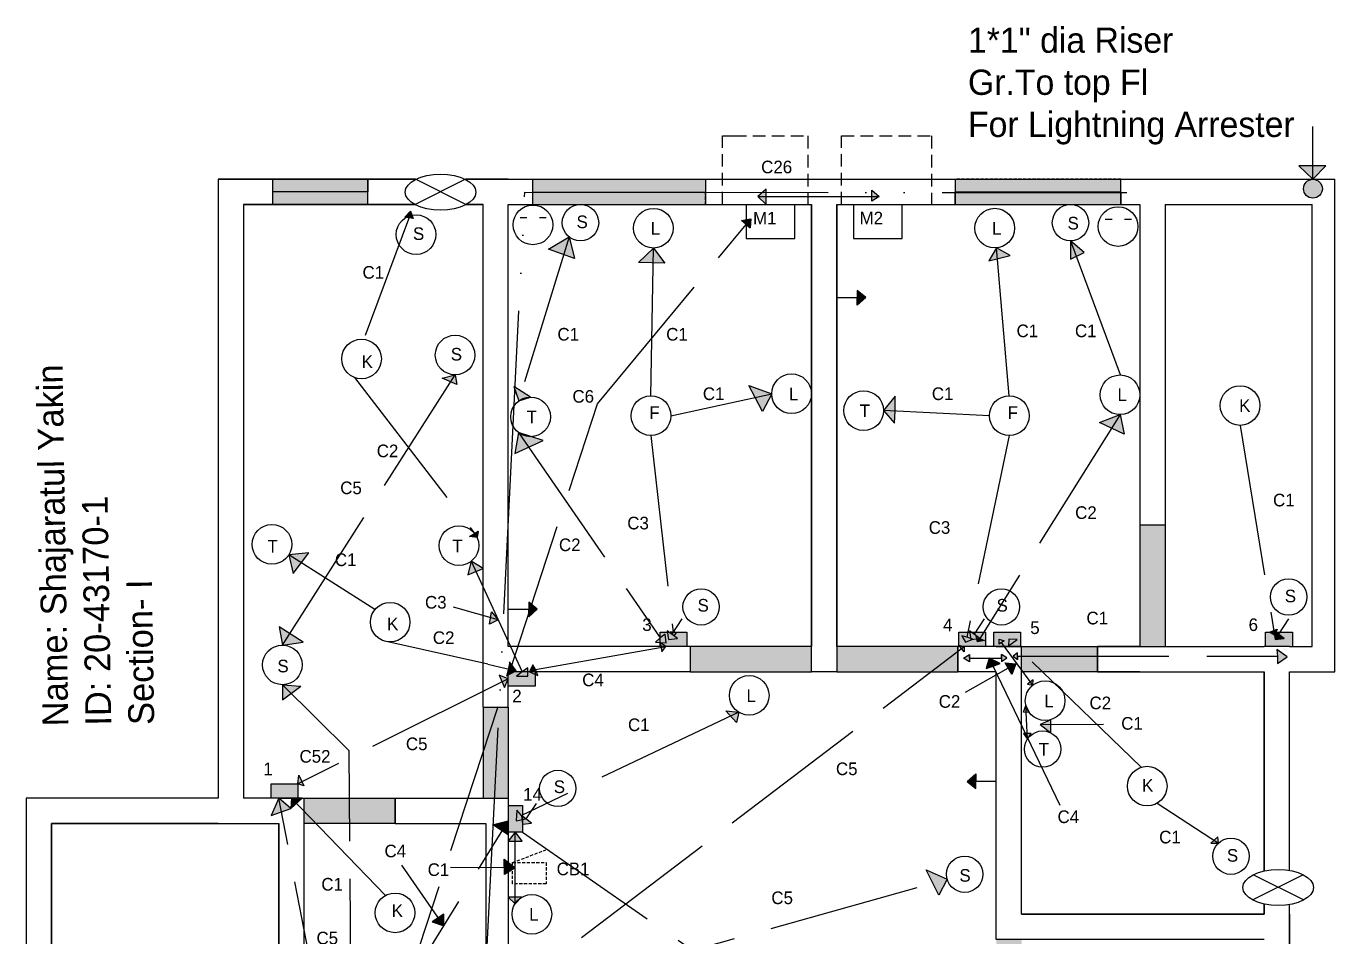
# Model space of a CAD drawing. Header units: inches. Extents: x -201 to 326, y -113 to 769.
# Drawn here: x -201 to 317, y 408 to 769 of the extents above; entities that cross this region are included whole.
import ezdxf

# ---------------------------------------------------------------- set-up
doc = ezdxf.new("R2010")
doc.units = ezdxf.units.IN
doc.header["$LTSCALE"] = 5
doc.header["$MEASUREMENT"] = 0
for name, pattern in [('ACAD_ISO02W100', [15, 12, -3]), ('ACAD_ISO05W100', [33, 24, -3, 0, -3, 0, -3]), ('DASHED2', [0.375, 0.25, -0.125]), ('DASHEDX2', [1.5, 1, -0.5])]:
    doc.linetypes.add(name, pattern=pattern)

msp = doc.modelspace()

# ---------------------------------------------------------------- hatches: boundary and pattern name
at = {"lineweight": -2}
h = msp.add_hatch(color=256, dxfattribs=at)
h.paths.add_polyline_path([(308.29, 713.43), (302.75, 713.43), (308.29, 708.16)])
h.paths.add_polyline_path([(313.43, 713.43), (308.29, 713.43), (308.29, 708.16)])
at = {"linetype": 'DASHED2'}
h = msp.add_hatch(color=4, dxfattribs=at)
h.paths.add_polyline_path([(255.93, -49.84), (191.75, -49.84), (191.75, -54.84), (255.93, -54.84)])
h.paths.add_polyline_path([(255.93, -44.84), (191.75, -44.84), (191.75, -49.84), (255.93, -49.84)])
h.paths.add_polyline_path([(298.96, 195.16), (293.96, 195.16), (293.96, 120.55), (298.96, 120.55)])
h.paths.add_polyline_path([(293.96, 195.16), (288.96, 195.16), (288.96, 120.55), (293.96, 120.55)])
h.paths.add_polyline_path([(-65.79, 708.16), (-103.52, 708.16), (-103.52, 703.16), (-65.79, 703.16)])
h.paths.add_polyline_path([(-65.79, 703.16), (-103.52, 703.16), (-103.52, 698.16), (-65.79, 698.16)])
h = msp.add_hatch(color=4)
h.paths.add_polyline_path([(67.8, 703.16), (-0.44, 703.05), (-0.44, 698.16), (67.8, 698.16)])
h.paths.add_polyline_path([(67.8, 708.16), (-0.44, 708.16), (-0.44, 703.05), (67.8, 703.16)])
h = msp.add_hatch(color=4)
h.paths.add_polyline_path([(199.47, 708.16), (166.63, 708.16), (166.63, 703.16), (199.47, 703.16)])
h.paths.add_polyline_path([(199.47, 703.16), (166.63, 703.16), (166.63, 698.16), (199.47, 698.16)])
h = msp.add_hatch(color=4)
h.paths.add_polyline_path([(232.3, 703.16), (199.47, 703.16), (199.47, 698.16), (232.3, 698.16)])
h.paths.add_polyline_path([(232.3, 708.16), (199.47, 708.16), (199.47, 703.16), (232.3, 703.16)])
at = {"lineweight": -2}
msp.add_hatch(color=5, dxfattribs=at).paths.add_polyline_path([(312.02, 704.43, 1), (304.57, 704.43, 1)])
at = {"linetype": 'ACAD_ISO02W100'}
h = msp.add_hatch(color=3, dxfattribs=at)
h.paths.add_polyline_path([(91.82, 701.4), (88.51, 701.4), (91.82, 698.16)])
h.paths.add_polyline_path([(91.82, 704.23), (88.51, 701.4), (91.82, 701.4)])
h.paths.add_polyline_path([(136.54, 701.4), (133.73, 701.4), (133.73, 699.44)])
h.paths.add_polyline_path([(133.73, 703.87), (133.73, 701.4), (136.54, 701.4)])
h = msp.add_hatch(color=256)
h.paths.add_polyline_path([(-48.92, 695.49), (-51.12, 693.17), (-50.56, 693.08, -0.042914), (-49.34, 693.64)])
h.paths.add_polyline_path([(-49.34, 693.64, 0.042914), (-50.56, 693.08), (-49.5, 692.91)])
h.paths.add_polyline_path([(-48.32, 693.92, 0.03377), (-49.34, 693.64), (-49.5, 692.91), (-47.83, 692.65)])
h.paths.add_polyline_path([(-48.92, 695.49), (-49.34, 693.64, -0.03377), (-48.32, 693.92)])
h = msp.add_hatch(color=3, dxfattribs=at)
h.paths.add_polyline_path([(85.76, 692.5), (83.91, 692.14), (83.91, 690.24), (85.53, 688.9)])
h.paths.add_polyline_path([(83.91, 692.14), (82.05, 691.79), (83.91, 690.24)])
h = msp.add_hatch(color=256)
h.paths.add_polyline_path([(3.65, 604.79), (-0.98, 606.25, -0.180291), (-6.21, 607.9), (-2.22, 602.11)])
h.paths.add_polyline_path([(-6.21, 607.9), (-7.65, 599.64), (-2.22, 602.11)])
h.paths.add_polyline_path([(-6.21, 607.9, 0.180291), (-0.98, 606.25)], flags=17)
h.paths.add_polyline_path([(-4.89, 624.18), (-6.05, 620.41, -0.160544), (-1.38, 621.94)])
h.paths.add_polyline_path([(-1.38, 621.94, 0.160544), (-6.05, 620.41)])
h.paths.add_polyline_path([(94.08, 623.24), (87.5, 621.81), (90.4, 616.25)])
h.paths.add_polyline_path([(84.97, 626.49), (87.5, 621.81), (94.08, 623.24)])
h.paths.add_polyline_path([(142.88, 616.33), (138.32, 616.55), (142.65, 611.55)])
h.paths.add_polyline_path([(142.88, 622.23), (138.32, 616.55), (142.88, 616.33)])
h.paths.add_polyline_path([(13.88, 685.34), (5.68, 680.49), (11.72, 678.31)])
h.paths.add_polyline_path([(13.88, 685.34), (11.72, 678.31), (16.06, 676.74)])
h.paths.add_polyline_path([(47.23, 680.93), (41.4, 675.25), (47.13, 675.07)])
h.paths.add_polyline_path([(47.23, 680.93), (47.13, 675.07), (51.78, 674.92)])
h.paths.add_polyline_path([(51.93, 528.01), (49.93, 526.62), (49.93, 524.82), (52.28, 524.69)])
h.paths.add_polyline_path([(49.93, 526.6), (49.92, 526.62), (48.01, 524.93), (49.93, 524.82)])
h.paths.add_polyline_path([(-5.01, 456.26), (-6.77, 458.39), (-7.14, 454.22), (-4.78, 454.63)])
h.paths.add_polyline_path([(-7.37, 449.64), (-7.52, 449.64), (-7.52, 446.12), (-4.7, 446.12)])
h.paths.add_polyline_path([(-7.52, 449.64), (-10.21, 446.12), (-7.52, 446.12)])
h.paths.add_polyline_path([(-4.95, 423.87), (-7.52, 423.87), (-7.52, 421.34, -0.116445)])
h.paths.add_polyline_path([(-7.52, 423.87), (-10.21, 423.87), (-7.52, 421.34)])
h.paths.add_polyline_path([(-4.95, 423.87, 0.116445), (-7.52, 421.34)])
h.paths.add_polyline_path([(231.93, 614.99), (228.56, 609.6), (233.55, 607.26)])
h.paths.add_polyline_path([(231.93, 614.99), (223.82, 611.83), (228.56, 609.6)])
h = msp.add_hatch(color=256)
h.paths.add_polyline_path([(212.33, 683.76), (212.33, 676.49), (214.62, 677.6)])
h.paths.add_polyline_path([(212.33, 683.76), (214.62, 677.6), (217.74, 679.11)])
h = msp.add_hatch(color=256)
h.paths.add_polyline_path([(183.03, 680.96), (183.4, 676.69), (188.5, 677.98)])
h.paths.add_polyline_path([(183.03, 680.96), (180.04, 675.84), (183.4, 676.69)])
at = {"linetype": 'DASHED2'}
h = msp.add_hatch(color=0, dxfattribs=at)
h.paths.add_polyline_path([(131.26, 661.32), (127.91, 661.32), (127.91, 658.32)])
h.paths.add_polyline_path([(127.91, 664.14), (127.91, 661.32), (131.26, 661.32)])
at = {"linetype": 'ACAD_ISO02W100'}
h = msp.add_hatch(color=3, dxfattribs=at)
h.paths.add_polyline_path([(-99.63, 508.04), (-99.63, 502.07), (-96.17, 504.62)])
h.paths.add_polyline_path([(-92.37, 507.41), (-99.63, 508.04), (-96.17, 504.62)])
h.paths.add_polyline_path([(-96.7, 528.3), (-99.63, 523.71), (-91.34, 524.89)])
h.paths.add_polyline_path([(-96.7, 528.3), (-100.93, 531), (-99.63, 523.71)])
h.paths.add_polyline_path([(-31.27, 630.72), (-33.03, 627.97), (-30.52, 626.84)])
h.paths.add_polyline_path([(-31.27, 630.72), (-36.38, 629.47), (-33.03, 627.97)])
h.paths.add_polyline_path([(163.52, 431.07), (157.85, 429.49), (160.28, 424.7)])
h.paths.add_polyline_path([(155.22, 434.69), (157.85, 429.49), (163.52, 431.07)])
h.paths.add_polyline_path([(282.25, -10.64), (281.67, -10.64), (279.59, -11.58), (283.58, -12.62)])
h.paths.add_polyline_path([(283.98, -10.64), (282.25, -10.64), (283.58, -12.62)])
h.paths.add_polyline_path([(284.21, -9.5), (282.11, -10.44), (282.25, -10.64), (283.98, -10.64)])
h.paths.add_polyline_path([(48.44, -35.28), (45.55, -32.34), (46.01, -37.54), (51.41, -37.07)])
h = msp.add_hatch(color=256)
h.paths.add_polyline_path([(187.96, 526.05), (187.77, 523.46), (189.41, 524.65)])
h.paths.add_polyline_path([(191.23, 525.96), (187.96, 526.05), (189.41, 524.65)])
h.paths.add_polyline_path([(204.59, 492.29), (200.32, 492.26), (204.6, 488.94)])
h.paths.add_polyline_path([(204.59, 494.19), (200.32, 492.26), (204.59, 492.29)])
h.paths.add_polyline_path([(196.78, 488.74), (195.19, 488.74), (195.3, 486.5)])
h.paths.add_polyline_path([(195.19, 488.74), (193.67, 488.74), (195.3, 486.5)])
h.paths.add_polyline_path([(194.67, 499.86), (193.67, 497.12), (194.8, 497.1)])
h.paths.add_polyline_path([(194.67, 499.86), (194.8, 497.1), (195.95, 497.08, -0.098304)])
h.paths.add_polyline_path([(194.67, 499.86, 0.098304), (195.95, 497.08)], flags=17)
h.paths.add_polyline_path([(269.11, 446.47), (267.83, 445.34), (270.85, 445.33)])
h.paths.add_polyline_path([(270.61, 447.79), (269.11, 446.47), (270.85, 445.33)])
h.paths.add_polyline_path([(-92.19, 556.32), (-97.11, 559.43), (-95.34, 552.13)])
h.paths.add_polyline_path([(-89.21, 560.28), (-97.11, 559.43), (-92.19, 556.32)])
h.paths.add_polyline_path([(-14.17, 533.67), (-17.23, 534.55), (-17.65, 532.01)])
h.paths.add_polyline_path([(-16.84, 536.91), (-17.23, 534.55), (-14.17, 533.67)])
h.paths.add_polyline_path([(-2.45, 513.16), (-4.71, 513.16), (-6.89, 511.44), (-2.45, 511.44)])
h.paths.add_polyline_path([(-2.45, 514.74), (-4.71, 513.16), (-2.45, 513.16)])
h.paths.add_polyline_path([(-24.9, 556.93), (-26.25, 551.5), (-23.01, 552.83)])
h.paths.add_polyline_path([(-20.21, 553.99), (-24.9, 556.93), (-23.01, 552.83)])
h.paths.add_polyline_path([(-4.89, 624.18), (-7.97, 626.14), (-6.08, 620.4), (-6.05, 620.41)])
at = {"linetype": 'DASHED2'}
h = msp.add_hatch(color=42, dxfattribs=at)
h.paths.add_polyline_path([(222.96, 311.16), (192.96, 311.16), (192.96, 301.16), (222.96, 301.16)])
h.paths.add_polyline_path([(-91.04, 349.16), (-91.04, 371.16), (-101.04, 371.16), (-101.04, 349.16), (-101.04, 265.16), (-91.04, 265.16)])
h.paths.add_polyline_path([(249.79, 571.16), (239.79, 571.16), (239.79, 523.16), (249.79, 523.16)])
h = msp.add_hatch(color=256)
h.paths.add_polyline_path([(-22.09, 568.79), (-23.52, 567.88, -0.059927), (-22.56, 566.27)])
h.paths.add_polyline_path([(-23.52, 567.88), (-25.54, 566.74), (-22.56, 566.27, 0.059927)])
h = msp.add_hatch(color=0, dxfattribs=at)
h.paths.add_polyline_path([(1.26, 537.93), (-2.09, 537.93), (-2.09, 534.92)])
h.paths.add_polyline_path([(-2.09, 540.75), (-2.09, 537.93), (1.26, 537.93)])
h = msp.add_hatch(color=252, dxfattribs=at)
h.paths.add_polyline_path([(-4.53, 460.23), (-10.21, 460.23), (-10.21, 449.64), (-4.53, 449.64)])
h.paths.add_polyline_path([(-93.55, 468.85), (-104.13, 468.85), (-104.13, 463.16), (-93.55, 463.16)])
h.paths.add_polyline_path([(0.37, 513.16), (-10.21, 513.16), (-10.21, 507.47), (0.37, 507.47)])
h.paths.add_polyline_path([(60.51, 528.84), (49.93, 528.84), (49.93, 523.16), (60.51, 523.16)])
h.paths.add_polyline_path([(178.74, 528.84), (168.15, 528.84), (168.15, 523.16), (178.74, 523.16)])
h.paths.add_polyline_path([(192.5, 528.84), (181.92, 528.84), (181.92, 523.16), (192.5, 523.16)])
h.paths.add_polyline_path([(300.14, 528.84), (289.56, 528.84), (289.56, 523.16), (298.96, 523.16), (300.14, 523.16)])
h.paths.add_polyline_path([(150.65, 64.37), (144.96, 64.37), (144.96, 53.79), (150.65, 53.79)])
h.paths.add_polyline_path([(64.96, 110.51), (59.27, 110.51), (59.27, 99.93), (64.96, 99.93)])
h.paths.add_polyline_path([(190.39, 195.16), (179.81, 195.16), (179.81, 189.47), (190.39, 189.47)])
h.paths.add_polyline_path([(11.46, 255.16), (0.87, 255.16), (0.87, 249.47), (11.46, 249.47)])
h.paths.add_polyline_path([(182.96, 311.16), (177.27, 311.16), (177.27, 300.57), (182.96, 300.57)])
h.paths.add_polyline_path([(238.66, 316.85), (228.08, 316.85), (228.08, 311.17), (238.66, 311.17)])
h.paths.add_polyline_path([(-101.04, 261.03), (-106.73, 261.03), (-106.73, 250.44), (-101.04, 250.44)])
h = msp.add_hatch(color=7)
h.paths.add_polyline_path([(182.68, 189.47), (179.81, 189.47), (179.81, 190.27), (178.67, 189.72), (181.79, 186.98)])
h.paths.add_polyline_path([(183.62, 192.11), (179.81, 190.27), (179.81, 189.47), (182.68, 189.47)])
h.paths.add_polyline_path([(53.45, 528.84), (52.8, 528.84), (53.21, 526.01), (56.72, 526.39)])
h.paths.add_polyline_path([(52.72, 529.39), (52.8, 528.84), (53.45, 528.84)])
h.paths.add_polyline_path([(173.14, 528.84), (172.49, 528.84), (172.9, 526.01), (176.41, 526.39)])
h.paths.add_polyline_path([(172.41, 529.39), (172.49, 528.84), (173.14, 528.84)])
h.paths.add_polyline_path([(293.59, 528.84), (292.94, 528.84), (293.34, 526.01), (296.86, 526.39)])
h.paths.add_polyline_path([(292.86, 529.39), (292.94, 528.84), (293.59, 528.84)])
h.paths.add_polyline_path([(60.63, 108.45), (59.27, 106.85), (59.27, 105.22), (61.37, 105.07)])
h.paths.add_polyline_path([(59.27, 106.85), (57.98, 105.32), (59.27, 105.22)])
h.paths.add_polyline_path([(6.91, 252.29), (2.68, 251.84), (4.55, 249.47), (6.08, 249.47)])
h.paths.add_polyline_path([(6.08, 249.47), (4.55, 249.47), (5.66, 248.06)])
h.paths.add_polyline_path([(-4.53, 455.9), (-4.53, 452.89), (-1.01, 453.27)])
h.paths.add_polyline_path([(-4.53, 455.9), (-5.01, 456.26), (-4.53, 452.89)])
h = msp.add_hatch(color=256)
h.paths.add_polyline_path([(292.91, 528.84), (291.1, 528.84), (293.1, 527.7)])
h.paths.add_polyline_path([(292.8, 529.51), (291.1, 528.84), (292.91, 528.84)])
h.paths.add_polyline_path([(294.11, 530.01), (292.8, 529.51), (292.91, 528.84), (292.94, 528.84), (292.86, 529.39), (293.59, 528.84), (293.6, 528.84)])
h.paths.add_polyline_path([(292.86, 529.39), (292.94, 528.84), (293.59, 528.84)], flags=17)
h.paths.add_polyline_path([(293.6, 528.84), (293.1, 527.7), (293.34, 526.01), (296.86, 526.39)])
for points in [[(292.91, 528.84), (291.1, 528.84), (293.1, 527.7)], [(293.59, 528.84), (292.94, 528.84), (293.34, 526.01), (296.86, 526.39)], [(178.28, 525.57), (176.41, 526.39), (175.23, 526.26), (175.49, 524.99)]]:
    msp.add_hatch(color=256).paths.add_polyline_path(points)
at = {"linetype": 'ACAD_ISO02W100'}
h = msp.add_hatch(color=1, dxfattribs=at)
h.paths.add_polyline_path([(-40.91, 362.51), (-40.91, 360.84), (-39.29, 360.56)])
h.paths.add_polyline_path([(-40.91, 362.51), (-43.36, 364.7), (-43.36, 361.26), (-40.91, 360.84)])
h.paths.add_polyline_path([(-35.85, 358.09), (-40.91, 355.19), (-36.9, 354.13)])
h.paths.add_polyline_path([(-78.81, 373), (-83.25, 371.16), (-79.54, 371.16)])
h.paths.add_polyline_path([(-79.54, 371.16), (-85.91, 371.16), (-80.5, 368.76)])
h.paths.add_polyline_path([(-85.1, 370.8), (-85.91, 370.64), (-85.91, 368.9), (-81.49, 366.29), (-80.5, 368.76)])
h.paths.add_polyline_path([(-85.91, 370.64), (-88.15, 370.21), (-85.91, 368.9)])
h.paths.add_polyline_path([(-61.3, 371.16), (-63.91, 371.16), (-63.41, 368.47), (-58.53, 369.57)])
h.paths.add_polyline_path([(-64.31, 373.31), (-63.91, 371.16), (-61.3, 371.16)])
h.paths.add_polyline_path([(-101.04, 463.16), (-104.13, 456.23), (-99.99, 457.72)])
h.paths.add_polyline_path([(-96.23, 459.08), (-101.04, 463.16), (-99.99, 457.72)])
h.paths.add_polyline_path([(-91.88, 469.67), (-93.55, 468.85), (-91.07, 468.05)])
h.paths.add_polyline_path([(-93.14, 472.21), (-93.55, 468.85), (-91.88, 469.67)])
h.paths.add_polyline_path([(-10.71, 510.07), (-12.65, 509.1), (-11.74, 506.93)])
h.paths.add_polyline_path([(-10.71, 510.07), (-10.58, 510.46), (-13.78, 511.76), (-12.65, 509.1)])
h.paths.add_polyline_path([(-10.21, 510.31), (-10.71, 510.07), (-11.74, 506.93)])
h.paths.add_polyline_path([(0.91, 513.16), (0.37, 513.16), (0.37, 512.15), (1.49, 511.64)])
h.paths.add_polyline_path([(0.37, 513.16), (-1.82, 513.16), (0.37, 512.15)])
h.paths.add_polyline_path([(52.1, 523.14), (50.28, 522.82), (50.62, 521.11)])
h.paths.add_polyline_path([(49.93, 524.82), (50.22, 523.16), (52.11, 523.16), (52.15, 523.2)])
h.paths.add_polyline_path([(170.25, 523.16), (168.61, 523.16), (169.21, 522.37)])
h.paths.add_polyline_path([(168.15, 523.76), (168.61, 523.16), (170.25, 523.16)])
h.paths.add_polyline_path([(170.25, 523.16), (169.21, 522.37), (170.25, 521)])
h.paths.add_polyline_path([(172.35, 519.99), (169.95, 518.52), (172.35, 517.15), (172.35, 518.52)])
h.paths.add_polyline_path([(184.98, 520.07), (184.98, 517.27), (187.07, 518.74)])
h.paths.add_polyline_path([(191.29, 519.39), (191.39, 520.64), (189.66, 519.37), (191.29, 518.06)])
h.paths.add_polyline_path([(298.05, 519.11), (293.96, 522.04), (294.26, 519.39), (294.26, 516.44)])
h = msp.add_hatch(color=256)
h.paths.add_polyline_path([(177.27, 306.65), (177.27, 304.72), (179.34, 305.38)])
h.paths.add_polyline_path([(173.69, 526.1), (172.9, 526.01), (172.84, 526.39), (171.31, 526.91), (169.28, 527.34), (170.71, 524.95)])
h = msp.add_hatch(color=256)
h.paths.add_polyline_path([(197.62, 509.98), (196.47, 509.1), (197.39, 507.83)])
h.paths.add_polyline_path([(196.47, 509.1), (195.31, 508.21), (197.39, 507.83)])
h.paths.add_polyline_path([(186.1, 525.47), (184.12, 526.07), (184.05, 524.15), (184.04, 524.06), (185.08, 524.73)])
at = {"linetype": 'DASHED2'}
h = msp.add_hatch(color=42, dxfattribs=at)
h.paths.add_polyline_path([(192.96, 407.16), (182.96, 407.16), (182.96, 359.16), (192.96, 359.16)])
h.paths.add_polyline_path([(222.96, 523.16), (192.96, 523.16), (192.96, 513.16), (222.96, 513.16)])
h.paths.add_polyline_path([(109.79, 523.16), (61.79, 523.16), (61.79, 513.16), (109.79, 513.16)])
h.paths.add_polyline_path([(-10.21, 499.16), (-20.21, 499.16), (-20.21, 463.16), (-10.21, 463.16)])
h.paths.add_polyline_path([(-55.04, 463.16), (-91.04, 463.16), (-91.04, 453.16), (-55.04, 453.16)])
h.paths.add_polyline_path([(64.96, 265.16), (16.96, 265.16), (16.96, 255.16), (64.96, 255.16)])
h.paths.add_polyline_path([(144.96, 99.16), (134.96, 99.16), (134.96, 69.16), (144.96, 69.16)])
msp.add_hatch(color=42, dxfattribs=at).paths.add_polyline_path([(167.79, 523.16), (119.79, 523.16), (119.79, 513.16), (167.79, 513.16)])
h = msp.add_hatch(color=1)
h.paths.add_polyline_path([(180.08, 518.52), (178.96, 514.52), (181.58, 515.41)])
h.paths.add_polyline_path([(184.49, 516.46), (180.08, 518.52), (181.58, 515.41), (181.67, 515.44)])
h = msp.add_hatch(color=0, dxfattribs=at)
h.paths.add_polyline_path([(-7.13, 513.59), (-10.4, 514.35), (-11.07, 511.42)])
h.paths.add_polyline_path([(-9.77, 517.09), (-10.4, 514.35), (-7.13, 513.59)])
at = {"linetype": 'ACAD_ISO02W100'}
msp.add_hatch(color=1, dxfattribs=at).paths.add_polyline_path([(0.56, 514.07), (-0.45, 515.96), (-1.82, 513.16), (0.91, 513.16)])
h = msp.add_hatch(color=256)
h.paths.add_polyline_path([(190.67, 516.25), (186.45, 516.71), (187.7, 514.56)])
h.paths.add_polyline_path([(190.67, 516.25), (187.7, 514.56), (189.11, 512.13)])
h = msp.add_hatch(color=256)
h.paths.add_polyline_path([(166.55, 394.54), (163.7, 394.45), (163.78, 392.41)])
h.paths.add_polyline_path([(163.63, 395.98), (163.7, 394.45), (166.55, 394.54)])
h.paths.add_polyline_path([(81.03, 497.13), (77.79, 495.59), (80.1, 493.02)])
h.paths.add_polyline_path([(81.03, 497.13), (75.91, 497.7), (77.79, 495.59)])
at = {"linetype": 'DASHED2'}
h = msp.add_hatch(color=0, dxfattribs=at)
h.paths.add_polyline_path([(174.84, 472.73), (171.48, 469.72), (174.84, 469.72)])
h.paths.add_polyline_path([(174.84, 466.9), (174.84, 469.72), (171.48, 469.72)])
h = msp.add_hatch(color=256)
h.paths.add_polyline_path([(-94.05, 461.1), (-96.04, 463.16), (-96.23, 459.08)])
h.paths.add_polyline_path([(-91.83, 463.16), (-96.04, 463.16), (-94.05, 461.1)])
h = msp.add_hatch(color=1)
h.paths.add_polyline_path([(-10.21, 454.01), (-16.02, 452.53), (-12.52, 450.27)])
h.paths.add_polyline_path([(-10.21, 454.01), (-12.52, 450.27), (-10.21, 448.78)])
h = msp.add_hatch(color=256)
h.paths.add_polyline_path([(-10.21, 437.7), (-11.86, 439.04), (-11.79, 435.51), (-10.21, 435.51)])
h.paths.add_polyline_path([(-8.5, 436.3), (-10.21, 437.7), (-10.21, 435.51), (-8.5, 435.5)])
h.paths.add_polyline_path([(-8.5, 436.3), (-8.5, 435.5), (-7.52, 435.49)])
h.paths.add_polyline_path([(-7.52, 435.49), (-8.5, 435.5), (-8.5, 434.88)])
h.paths.add_polyline_path([(-8.5, 435.5), (-10.21, 435.51), (-10.21, 433.81), (-8.5, 434.88)])
h.paths.add_polyline_path([(-10.21, 435.51), (-11.79, 435.51), (-11.74, 432.85), (-10.21, 433.81)])
h = msp.add_hatch(color=1)
h.paths.add_polyline_path([(-37.94, 415.75), (-40.3, 414.12), (-35.75, 412.58)])
h.paths.add_polyline_path([(-35.75, 417.26), (-37.94, 415.75), (-35.75, 412.58)])

# ---------------------------------------------------------------- linework, layer by layer
at = {"linetype": 'DASHEDX2'}
for p, q in [((74.63, 698.16), (74.63, 725.32)), ((74.63, 725.32), (79.15, 725.32)), ((79.15, 725.32), (108.42, 725.32)), ((108.42, 725.32), (108.42, 698.16)), ((121.73, 698.16), (121.73, 725.32)), ((121.73, 725.32), (157.27, 725.32)), ((157.27, 725.32), (157.27, 698.16))]:
    msp.add_line(p, q, dxfattribs=at)
at = {"lineweight": -2}
for p, q in [((308.29, 720.75), (308.29, 729.07)), ((308.29, 708.16), (308.29, 720.75)), ((302.75, 713.43), (308.29, 708.16)), ((308.29, 713.43), (302.75, 713.43)), ((308.29, 708.16), (313.43, 713.43)), ((313.43, 713.43), (308.29, 713.43))]:
    msp.add_line(p, q, dxfattribs=at)
for p, q in [((-125.04, 708.16), (-46.83, 708.16)), ((-125.04, 708.16), (-125.04, 463.16)), ((-103.52, 708.16), (-103.52, 698.16)), ((-65.79, 698.16), (-65.79, 708.16)), ((-65.79, 708.16), (-65.79, 703.16)), ((-27.2, 708.16), (-47.13, 698.16)), ((-46.83, 708.16), (-26.91, 698.16)), ((-27.2, 708.16), (316.96, 708.16)), ((-0.44, 697.94), (-0.44, 708.16)), ((67.8, 708.16), (67.8, 698.16)), ((166.63, 708.16), (166.63, 698.16)), ((316.96, 513.16), (316.96, 708.16)), ((166.63, 698.16), (166.63, 703.16)), ((-115.04, 698.16), (-47.13, 698.16)), ((-115.04, 698.16), (-115.04, 463.16)), ((-103.52, 698.16), (-65.79, 698.16)), ((-51.12, 693.17), (-48.92, 695.49)), ((-49.6, 692.45), (-48.92, 695.49)), ((-48.92, 695.49), (-47.83, 692.65)), ((-26.91, 698.16), (-20.21, 698.16)), ((-10.21, 698.16), (109.79, 698.16)), ((83.91, 698.16), (83.91, 692.14)), ((103.24, 684.73), (103.24, 698.16)), ((119.79, 698.16), (239.79, 698.16)), ((126.43, 698.16), (126.43, 684.73)), ((145.76, 684.73), (145.76, 698.16)), ((249.79, 698.16), (307.96, 698.16)), ((249.79, 698.16), (249.79, 571.16)), ((307.96, 523.16), (307.96, 698.16)), ((-47.83, 692.65), (-51.12, 693.17)), ((-5.57, 692.99), (-2.82, 692.99)), ((2.1, 692.99), (4.84, 692.99)), ((83.91, 690.24), (83.91, 684.73)), ((226.04, 692.35), (228.78, 692.35)), ((233.71, 692.35), (236.45, 692.35)), ((5.68, 680.49), (13.88, 685.34)), ((13.88, 685.34), (16.06, 676.74)), ((83.91, 684.73), (103.24, 684.73)), ((126.43, 684.73), (145.76, 684.73)), ((212.33, 683.76), (212.33, 676.49)), ((217.74, 679.11), (212.33, 683.76)), ((16.06, 676.74), (5.68, 680.49)), ((41.4, 675.25), (47.23, 680.93)), ((47.23, 680.93), (51.78, 674.92)), ((183.03, 680.96), (180.04, 675.84)), ((188.5, 677.98), (183.03, 680.96)), ((212.33, 676.49), (217.74, 679.11)), ((51.78, 674.92), (41.4, 675.25)), ((180.04, 675.84), (188.5, 677.98)), ((-1.38, 621.94), (-7.97, 626.14)), ((-7.97, 626.14), (-6.08, 620.4)), ((-6.05, 620.41), (-1.38, 621.94)), ((87.5, 621.81), (84.97, 626.49)), ((84.97, 626.49), (94.08, 623.24)), ((90.4, 616.25), (87.5, 621.81)), ((94.08, 623.24), (90.4, 616.25)), ((142.88, 622.23), (138.32, 616.55)), ((142.88, 616.33), (142.88, 622.23)), ((138.32, 616.55), (142.65, 611.55)), ((142.65, 611.55), (142.88, 616.33)), ((223.82, 611.83), (231.93, 614.99)), ((233.55, 607.26), (223.82, 611.83)), ((231.93, 614.99), (233.55, 607.26)), ((-6.21, 607.9), (-7.65, 599.64)), ((3.65, 604.79), (-6.21, 607.9)), ((-7.65, 599.64), (3.65, 604.79)), ((249.79, 571.16), (239.79, 571.16)), ((239.79, 571.16), (239.79, 523.16)), ((249.79, 571.16), (249.79, 523.16)), ((-25.54, 566.74), (-23.52, 567.88)), ((-22.56, 566.27), (-25.54, 566.74)), ((-23.52, 567.88), (-22.09, 568.79)), ((-22.09, 568.79), (-22.56, 566.27)), ((-89.21, 560.28), (-97.11, 559.43)), ((-95.34, 552.13), (-89.21, 560.28)), ((-97.11, 559.43), (-95.34, 552.13)), ((-24.9, 556.93), (-26.25, 551.5)), ((-20.21, 553.99), (-24.9, 556.93)), ((-26.25, 551.5), (-20.21, 553.99)), ((-14.17, 533.67), (-31.86, 538.78)), ((-17.65, 532.01), (-16.84, 536.91)), ((-14.17, 533.67), (-17.65, 532.01)), ((-16.84, 536.91), (-14.17, 533.67)), ((58.53, 534.09), (54.53, 528.03)), ((178.22, 534.09), (174.22, 528.03)), ((298.67, 534.09), (294.67, 528.03)), ((49.93, 523.16), (49.93, 528.84)), ((49.93, 528.84), (60.51, 528.84)), ((56.72, 526.39), (52.72, 529.39)), ((52.72, 529.39), (53.21, 526.01)), ((55.07, 528.84), (53.84, 528.84)), ((53.84, 528.84), (56.35, 528.84)), ((55.3, 527.45), (53.84, 528.84)), ((56.35, 528.84), (55.3, 527.45)), ((60.51, 528.84), (60.51, 523.16)), ((168.15, 523.16), (168.15, 528.84)), ((168.15, 528.84), (178.74, 528.84)), ((176.41, 526.39), (172.41, 529.39)), ((172.41, 529.39), (172.9, 526.01)), ((178.74, 528.84), (178.74, 523.16)), ((181.92, 523.16), (181.92, 528.84)), ((181.92, 528.84), (192.5, 528.84)), ((192.5, 528.84), (192.5, 523.16)), ((289.56, 523.16), (289.56, 528.84)), ((289.56, 528.84), (300.14, 528.84)), ((291.1, 528.84), (294.11, 530.01)), ((293.1, 527.7), (291.1, 528.84)), ((296.86, 526.39), (292.86, 529.39)), ((292.86, 529.39), (293.34, 526.01)), ((294.11, 530.01), (293.1, 527.7)), ((300.14, 528.84), (300.14, 523.16)), ((49.92, 526.62), (48.01, 524.93)), ((48.01, 524.93), (52.28, 524.69)), ((51.93, 528.01), (49.92, 526.62)), ((52.28, 524.69), (51.93, 528.01)), ((53.21, 526.01), (56.72, 526.39)), ((171.31, 526.91), (169.28, 527.34)), ((169.28, 527.34), (170.71, 524.95)), ((170.71, 524.95), (173.69, 526.1)), ((173.69, 526.1), (171.31, 526.91)), ((172.9, 526.01), (176.41, 526.39)), ((175.49, 524.99), (174.98, 527.46)), ((174.98, 527.46), (176.41, 526.39)), ((178.28, 525.57), (175.49, 524.99)), ((176.41, 526.39), (178.28, 525.57)), ((185.08, 524.73), (184.04, 524.06)), ((184.04, 524.06), (184.05, 524.15)), ((184.05, 524.15), (184.12, 526.07)), ((184.12, 526.07), (186.1, 525.47)), ((186.1, 525.47), (185.08, 524.73)), ((185.08, 524.73), (185.08, 524.73)), ((187.96, 526.05), (187.77, 523.46)), ((187.77, 523.46), (191.23, 525.96)), ((191.23, 525.96), (187.96, 526.05)), ((293.34, 526.01), (296.86, 526.39)), ((60.51, 523.16), (49.93, 523.16)), ((109.79, 523.16), (60.51, 523.16)), ((61.79, 523.16), (61.79, 513.16)), ((109.79, 513.16), (109.79, 523.16)), ((167.79, 523.16), (119.79, 523.16)), ((167.79, 523.16), (167.79, 513.16)), ((167.79, 513.16), (167.79, 523.16)), ((192.96, 513.16), (192.96, 523.16)), ((192.96, 523.16), (222.96, 523.16)), ((222.96, 513.16), (222.96, 523.16)), ((222.96, 523.16), (222.96, 513.16)), ((239.79, 523.16), (288.96, 523.16)), ((298.96, 523.16), (288.96, 523.16)), ((298.96, 523.16), (307.96, 523.16)), ((-10.21, 507.47), (-10.21, 513.16)), ((-4.71, 513.16), (-6.89, 511.44)), ((-2.45, 514.74), (-4.71, 513.16)), ((-2.45, 511.44), (-2.45, 514.74)), ((0.37, 513.16), (0.37, 507.47)), ((61.79, 513.16), (109.79, 513.16)), ((119.79, 513.16), (167.79, 513.16)), ((190.67, 516.25), (170.7, 504.91)), ((189.11, 512.13), (186.45, 516.71)), ((186.45, 516.71), (190.67, 516.25)), ((190.67, 516.25), (189.11, 512.13)), ((222.96, 513.16), (192.96, 513.16)), ((288.96, 434.28), (288.96, 513.16)), ((298.96, 513.16), (316.96, 513.16)), ((298.96, 434.52), (298.96, 513.16)), ((-6.89, 511.44), (-2.45, 511.44)), ((197.62, 509.98), (195.31, 508.21)), ((195.31, 508.21), (197.39, 507.83)), ((197.39, 507.83), (197.62, 509.98)), ((0.37, 507.47), (-10.21, 507.47)), ((-20.21, 499.16), (-10.21, 499.16)), ((-20.21, 499.16), (-20.21, 463.16)), ((-10.21, 499.16), (-10.21, 463.16)), ((80.1, 493.02), (75.91, 497.7)), ((75.91, 497.7), (81.03, 497.13)), ((193.67, 497.12), (194.67, 499.86)), ((194.67, 499.86), (195.95, 497.08)), ((81.03, 497.13), (80.1, 493.02)), ((195.95, 497.08), (193.67, 497.12)), ((204.59, 494.19), (200.32, 492.26)), ((200.32, 492.26), (225.41, 492.41)), ((200.32, 492.26), (204.6, 488.94)), ((204.6, 488.94), (204.59, 494.19)), ((196.78, 488.74), (193.67, 488.74)), ((193.67, 488.74), (195.3, 486.5)), ((195.3, 486.5), (196.78, 488.74)), ((-115.04, 480.89), (-115.04, 463.16)), ((-104.13, 463.16), (-104.13, 468.85)), ((-104.13, 468.85), (-93.55, 468.85)), ((-93.55, 468.85), (-93.55, 463.16)), ((-125.04, 463.16), (-201.04, 463.16)), ((-201.04, 463.16), (-201.04, -54.84)), ((-101.04, 463.16), (-115.04, 463.16)), ((-93.55, 463.16), (-104.13, 463.16)), ((-96.04, 463.16), (-96.23, 459.08)), ((-96.23, 459.08), (-91.83, 463.16)), ((-91.83, 463.16), (-96.04, 463.16)), ((-91.04, 453.16), (-91.04, 463.16)), ((-91.04, 463.16), (-55.04, 463.16)), ((-55.04, 453.16), (-55.04, 463.16)), ((-55.04, 463.16), (-55.04, 453.16)), ((-20.21, 463.16), (-10.21, 463.16)), ((-10.21, 463.16), (-10.21, 371.16)), ((-10.21, 460.23), (-4.53, 460.23)), ((-6.77, 458.39), (-7.14, 454.22)), ((-5.01, 456.26), (-6.77, 458.39)), ((-1.01, 453.27), (-5.01, 456.26)), ((-5.01, 456.26), (-4.53, 452.89)), ((-4.53, 460.23), (-4.53, 449.64)), ((0.8, 460.97), (-3.2, 454.91)), ((-125.04, 453.16), (-191.04, 453.16)), ((-191.04, 453.16), (-191.04, -44.84)), ((-143.13, 453.16), (-115.04, 453.16)), ((-55.04, 453.16), (-91.04, 453.16)), ((-7.14, 454.22), (-3.2, 454.91)), ((-4.53, 452.89), (-1.01, 453.27)), ((-4.53, 449.64), (-10.21, 449.64)), ((-7.52, 449.64), (-10.21, 446.12)), ((-10.21, 446.12), (-4.7, 446.12)), ((-4.7, 446.12), (-7.37, 449.64)), ((270.61, 447.79), (267.83, 445.34)), ((270.85, 445.33), (270.61, 447.79)), ((267.83, 445.34), (270.85, 445.33)), ((-7.52, 435.49), (-33.05, 435.62)), ((-11.74, 432.85), (-11.86, 439.04)), ((-11.86, 439.04), (-7.52, 435.49)), ((-7.52, 435.49), (-11.74, 432.85)), ((304.38, 432.82), (284.46, 422.82)), ((284.75, 432.82), (304.68, 422.82)), ((-4.95, 423.87), (-10.21, 423.87)), ((-7.52, 421.34), (-10.21, 423.87)), ((-7.52, 421.34), (-4.95, 423.87)), ((288.96, 417.16), (288.96, 421.22)), ((298.96, 229.43), (298.96, 420.98))]:
    msp.add_line(p, q)
at = {"linetype": 'DASHED2'}
for p, q in [((-0.44, 708.16), (67.8, 708.16)), ((232.3, 708.16), (166.63, 708.16)), ((67.8, 698.16), (67.8, 703.16)), ((-8.5, 437.62), (4.59, 442.66)), ((-8.5, 429.27), (-8.5, 437.62)), ((-8.5, 437.62), (4.75, 437.62)), ((-8.5, 429.27), (-8.5, 437.62)), ((4.75, 437.62), (4.75, 429.27)), ((4.75, 429.27), (-8.5, 429.27))]:
    msp.add_line(p, q, dxfattribs=at)
at = {"color": 0}
msp.add_line((232.3, 698.16), (232.3, 708.16), dxfattribs=at)
at = {"color": 18, "true_color": 0x000000}
for p, q in [((-65.79, 703.16), (-103.52, 703.16)), ((-0.44, 703.05), (67.8, 703.16)), ((166.63, 703.16), (232.3, 703.16)), ((232.3, 703.16), (232.3, 698.16))]:
    msp.add_line(p, q, dxfattribs=at)
at = {"color": 5, "linetype": 'ACAD_ISO05W100'}
for p, q in [((-20.19, 371.16), (-3.63, 703.05)), ((-3.63, 703.05), (-3.63, 703.05)), ((-3.63, 703.05), (234.69, 702.91))]:
    msp.add_line(p, q, dxfattribs=at)
at = {"color": 3, "linetype": 'ACAD_ISO02W100'}
for p, q in [((91.82, 704.23), (88.51, 701.4)), ((88.51, 701.4), (136.54, 701.4)), ((88.51, 701.4), (91.82, 698.16)), ((91.82, 698.16), (91.82, 704.23)), ((133.73, 701.4), (133.73, 703.87)), ((133.73, 703.87), (136.54, 701.4)), ((136.54, 701.4), (133.73, 699.44)), ((133.73, 699.44), (133.73, 701.4)), ((25.13, 619.24), (83.91, 690.24)), ((82.05, 691.79), (85.76, 692.5)), ((85.53, 688.9), (82.05, 691.79)), ((83.91, 690.24), (85.53, 688.9)), ((85.76, 692.5), (85.53, 688.9)), ((-99.63, 523.71), (-31.27, 630.72)), ((-36.38, 629.47), (-31.27, 630.72)), ((-30.52, 626.84), (-36.38, 629.47)), ((-31.27, 630.72), (-30.52, 626.84)), ((-56.31, 371.16), (25.13, 619.24)), ((-91.34, 524.89), (-100.93, 531)), ((-100.93, 531), (-99.63, 523.71)), ((-99.63, 523.71), (-91.34, 524.89)), ((-73.14, 481.92), (-99.63, 508.04)), ((-99.63, 508.04), (-99.63, 502.07)), ((-99.63, 508.04), (-92.37, 507.41)), ((-99.63, 502.07), (-92.37, 507.41)), ((-72.35, 371.16), (-73.14, 481.92)), ((-50.63, 371.16), (163.52, 431.07)), ((160.28, 424.7), (155.22, 434.69)), ((155.22, 434.69), (163.52, 431.07)), ((163.52, 431.07), (160.28, 424.7))]:
    msp.add_line(p, q, dxfattribs=at)
at = {"linetype": 'ACAD_ISO02W100'}
for p, q in [((-66.7, 646.49), (-49.6, 692.45)), ((13.88, 685.34), (-6.05, 620.41)), ((212.33, 683.76), (232, 630.84)), ((46.28, 622.41), (47.23, 680.93)), ((188.12, 622.41), (183.03, 680.99)), ((-71.08, 629.7), (-23.52, 567.88)), ((54.14, 614.56), (94.08, 623.24)), ((180.27, 614.56), (138.32, 616.55)), ((231.93, 614.99), (176.41, 526.39)), ((-6.21, 607.9), (49.93, 526.6)), ((46.28, 606.7), (55.07, 528.84)), ((188.12, 606.7), (171.31, 526.91)), ((279.45, 610.73), (293.1, 527.7)), ((-62.97, 537.86), (-97.11, 559.43)), ((-24.9, 556.93), (-4.71, 513.16)), ((-18.32, 516.16), (-57.83, 524.98)), ((197.39, 507.83), (185.08, 524.73)), ((240.31, 475.38), (187.96, 526.05)), ((195.3, 486.5), (194.67, 499.86)), ((81.03, 497.13), (-5.01, 456.26)), ((-58.83, 424.59), (-96.04, 463.16)), ((246.7, 461.15), (270.85, 445.33)), ((-7.52, 421.34), (-7.52, 449.64)), ((-4.53, 449.64), (78.18, 392.21))]:
    msp.add_line(p, q, dxfattribs=at)
at = {"color": 0, "linetype": 'ByBlock'}
for p, q in [((131.26, 661.32), (127.91, 664.14)), ((127.91, 664.14), (127.91, 661.32)), ((119.79, 661.32), (131.26, 661.32)), ((131.26, 661.32), (127.91, 658.32)), ((127.91, 658.32), (127.91, 661.32)), ((1.26, 537.93), (-2.09, 540.75)), ((-2.09, 540.75), (-2.09, 537.93)), ((-10.21, 537.93), (1.26, 537.93)), ((1.26, 537.93), (-2.09, 534.92)), ((-2.09, 534.92), (-2.09, 537.93)), ((-18.32, 516.16), (-7.13, 513.59)), ((-7.13, 513.59), (-11.07, 511.42)), ((-7.13, 513.59), (-9.77, 517.09)), ((171.48, 469.72), (174.84, 472.73)), ((174.84, 472.73), (174.84, 469.72)), ((182.96, 469.72), (171.48, 469.72)), ((171.48, 469.72), (174.84, 466.9)), ((174.84, 466.9), (174.84, 469.72))]:
    msp.add_line(p, q, dxfattribs=at)
at = {"color": 1, "linetype": 'ACAD_ISO02W100'}
for p, q in [((52.21, 523.16), (49.93, 524.82)), ((49.93, 524.82), (50.28, 522.82)), ((50.62, 521.11), (52.15, 523.2)), ((169.21, 522.37), (168.15, 523.76)), ((168.15, 523.76), (170.25, 523.16)), ((-40.91, 362.51), (170.25, 523.16)), ((0.56, 514.07), (52.21, 523.16)), ((50.28, 522.82), (50.62, 521.11)), ((170.25, 521), (169.21, 522.37)), ((169.95, 518.52), (172.35, 519.99)), ((172.35, 517.15), (169.95, 518.52)), ((170.25, 523.16), (170.25, 521)), ((172.35, 518.52), (172.35, 519.99)), ((172.35, 519.99), (172.35, 518.52)), ((172.35, 518.52), (184.98, 518.52)), ((172.35, 518.52), (172.35, 517.15)), ((184.98, 518.52), (184.98, 520.07)), ((184.98, 520.07), (184.98, 517.27)), ((187.07, 518.74), (184.98, 520.07)), ((184.98, 517.27), (187.07, 518.74)), ((191.39, 520.64), (189.66, 519.37)), ((189.66, 519.37), (191.29, 518.06)), ((191.29, 519.39), (191.39, 520.64)), ((191.29, 519.39), (294.26, 519.39)), ((191.29, 519.39), (191.29, 518.06)), ((191.29, 518.06), (191.29, 519.39)), ((298.05, 519.11), (293.96, 522.04)), ((293.96, 522.04), (294.26, 519.39)), ((294.26, 519.39), (294.26, 516.44)), ((294.26, 516.44), (298.05, 519.11)), ((-0.45, 515.96), (-1.82, 513.16)), ((-1.82, 513.16), (1.49, 511.64)), ((0.56, 514.07), (-0.45, 515.96)), ((1.49, 511.64), (0.56, 514.07)), ((-10.21, 510.31), (-93.55, 468.85)), ((-10.21, 510.31), (-13.78, 511.76)), ((-13.78, 511.76), (-11.74, 506.93)), ((-11.74, 506.93), (-10.21, 510.31)), ((-93.55, 468.85), (-93.14, 472.21)), ((-93.14, 472.21), (-91.88, 469.67)), ((-91.07, 468.05), (-93.55, 468.85)), ((-91.88, 469.67), (-91.07, 468.05)), ((-101.04, 463.16), (-104.13, 456.23)), ((-83.25, 371.16), (-101.04, 463.16)), ((-96.23, 459.08), (-101.04, 463.16)), ((-104.13, 456.23), (-96.23, 459.08)), ((-61.3, 371.16), (-10.21, 454.01)), ((-10.21, 454.01), (-16.02, 452.53)), ((-16.02, 452.53), (-10.21, 448.78)), ((-10.21, 448.78), (-10.21, 454.01))]:
    msp.add_line(p, q, dxfattribs=at)
at = {"color": 3}
msp.add_line((294.67, 528.03), (296.86, 526.39), dxfattribs=at)
at = {"color": 1}
for p, q in [((180.08, 518.52), (178.96, 514.52)), ((180.08, 518.52), (208.08, 460.41)), ((184.49, 516.46), (180.08, 518.52)), ((178.96, 514.52), (181.67, 515.44)), ((181.67, 515.44), (184.49, 516.46)), ((-35.75, 412.58), (-52.29, 436.55)), ((-37.94, 415.75), (-40.3, 414.12)), ((-35.75, 417.26), (-37.94, 415.75)), ((-35.75, 412.58), (-35.75, 417.26)), ((-40.3, 414.12), (-35.75, 412.58))]:
    msp.add_line(p, q, dxfattribs=at)
at = {"color": 0, "linetype": 'DASHED2'}
msp.add_line((174.84, 469.72), (171.48, 469.72), dxfattribs=at)
for points in [[(-46.83, 708.16), (-125.04, 708.16), (-125.04, 473.14)], [(-10.21, 708.16), (-10.21, 708.16), (-27.2, 708.16)], [(-20.21, 708.16), (119.79, 708.16)], [(109.79, 708.16), (249.79, 708.16)], [(-47.13, 698.16), (-115.04, 698.16), (-115.04, 483.14)], [(-20.21, 499.16), (-20.21, 698.16), (-26.91, 698.16)], [(-20.21, 513.16), (-20.21, 698.16)], [(-10.21, 523.16), (-10.21, 698.16)], [(61.79, 523.16), (-10.21, 523.16), (-10.21, 698.16), (109.79, 698.16), (109.79, 523.16)], [(119.79, 698.16), (119.79, 513.16), (109.79, 513.16)], [(119.79, 513.16), (109.79, 513.16), (109.79, 698.16)], [(119.79, 523.16), (119.79, 698.16), (239.79, 698.16), (239.79, 571.16)], [(249.79, 698.16), (249.79, 571.16)], [(192.96, 523.16), (167.79, 523.16)], [(182.96, 523.16), (192.96, 523.16)], [(239.79, 523.16), (222.96, 523.16)], [(222.96, 523.16), (288.96, 523.16)], [(-10.21, 499.16), (-10.21, 513.16)], [(61.79, 513.16), (-10.21, 513.16)], [(182.96, 513.16), (167.79, 513.16)], [(288.96, 407.16), (182.96, 407.16), (182.96, 513.16)], [(288.96, 421.22), (288.96, 417.16), (192.96, 417.16), (192.96, 513.16)], [(239.79, 513.16), (222.96, 513.16)], [(222.96, 513.16), (288.96, 513.16), (288.96, 434.28)], [(-101.04, 463.16), (-91.04, 463.16)], [(-55.04, 463.16), (-10.21, 463.16), (-10.21, 371.16), (-91.04, 371.16)], [(-191.04, 375.16), (-191.04, 453.16), (-101.04, 453.16), (-101.04, 375.16)], [(-101.04, 371.16), (-101.04, 453.16)], [(-55.04, 453.16), (-19.04, 453.16), (-19.04, 381.16), (-91.04, 381.16), (-91.04, 453.16)], [(182.96, 407.16), (182.96, 417.16)], [(192.96, 417.16), (288.96, 417.16)], [(298.96, 417.16), (298.96, 301.16)]]:
    msp.add_lwpolyline(points)
at = {"lineweight": -2}
msp.add_circle((308.29, 704.43), 3.73, dxfattribs=at)
for centre, radius in [((-0.44, 690.09), 7.85), ((18.37, 690.96), 7.2), ((47.23, 688.78), 7.85), ((182.35, 688.82), 7.85), ((212.33, 690.96), 7.2), ((231.16, 689.45), 7.85), ((-46.72, 686.25), 7.84), ((-68.28, 637.02), 7.84), ((-31.27, 638.56), 7.84), ((101.93, 623.24), 7.85), ((231.93, 622.84), 7.85), ((-1.38, 614.09), 7.85), ((46.28, 614.56), 7.85), ((130.46, 616.55), 7.85), ((188.12, 614.56), 7.85), ((279.45, 618.58), 7.85), ((-103.74, 563.62), 7.84), ((-29.73, 563.1), 7.84), ((298.67, 542.79), 7.2), ((66.12, 538.86), 7.2), ((184.99, 538.86), 7.2), ((-56.97, 532.82), 7.84), ((-99.63, 515.88), 7.84), ((85.15, 503.82), 7.85), ((202.3, 501.71), 7.85), ((201.31, 482.54), 7.2), ((9.38, 466.98), 7.2), ((242.68, 467.9), 7.85), ((275.84, 440.15), 7.2), ((170.45, 433.01), 7.2), ((-55.04, 417.71), 7.85), ((-0.87, 417.16), 7.85)]:
    msp.add_circle(centre, radius)
for centre in [(-37.02, 703.08), (294.57, 427.75)]:
    msp.add_ellipse(centre, major_axis=(-13.98, 0), ratio=0.509979)

# ---------------------------------------------------------------- texts
at = {"lineweight": -2, "insert": (171.75, 768.24), "char_height": 10, "width": 248.0563, "attachment_point": 1}
msp.add_mtext('1*1" dia Riser\\PGr.To top Fl\\PFor Lightning Arrester', dxfattribs=at)
at = {"color": 3, "linetype": 'ACAD_ISO02W100', "char_height": 5, "attachment_point": 1}
for s, insert, width in [('C26', (89.89, 715.52), 13.7001), ('C6', (15.19, 624.71), 7.9174), ('C5', (-76.73, 588.49), 18.6607), ('C52', (-92.84, 482.18), 10.3627), ('C5', (93.92, 426.18), 18.6607)]:
    msp.add_mtext(s, dxfattribs=dict(at, insert=insert, width=width))
at = {"color": 3, "linetype": 'DASHED2', "char_height": 5, "attachment_point": 1}
for s, insert, width in [('M1', (86.69, 695.25), 16.5444), ('M2', (128.85, 695.32), 14.4693)]:
    msp.add_mtext(s, dxfattribs=dict(at, insert=insert, width=width))
at = {"char_height": 5, "attachment_point": 1}
for s, insert, width in [('S', (-47.94, 689.12), 6.3823), ('S', (16.81, 693.8), 6.3823), ('L', (46.17, 691.21), 8.5744), ('L', (181.29, 691.24), 8.5744), ('S', (211.17, 693.27), 6.3823), ('C1', (-67.91, 673.8), 16.4301), ('C1', (9.24, 649.29), 16.4301), ('C1', (52.3, 649.29), 16.4301), ('C1', (190.98, 650.64), 16.4301), ('C1', (214.1, 650.64), 16.4301), ('K', (-68.28, 638.43), 9.1407), ('C1', (66.8, 625.75), 16.4301), ('L', (100.87, 625.67), 8.5744), ('C1', (157.44, 625.75), 16.4301), ('L', (230.94, 625.41), 8.5744), ('T', (-2.97, 616.55), 8.2368), ('F', (45.61, 618.25), 9.8465), ('T', (128.88, 619.01), 8.2368), ('F', (187.45, 618.25), 9.8465), ('K', (279.08, 621.06), 9.1407), ('C2', (-62.27, 603.12), 19.3521), ('C1', (292.51, 583.65), 16.4301), ('C2', (214.17, 578.68), 19.3521), ('C3', (36.9, 574.54), 16.3885), ('C3', (156.21, 572.79), 16.3885), ('T', (-105.53, 565.35), 8.2368), ('T', (-32.32, 565.47), 8.2368), ('C2', (9.85, 565.93), 19.3521), ('C1', (-78.83, 560.01), 16.4301), ('S', (297.15, 545.67), 6.3823), ('C3', (-43.18, 543.18), 16.3885), ('S', (64.71, 542), 6.3823), ('S', (183.06, 542), 6.3823), ('K', (-58.17, 534.61), 9.1407), ('C2', (-40.07, 529.17), 19.3521), ('L', (84.09, 506.24), 8.5744), ('C2', (160.18, 503.91), 19.3521), ('L', (201.96, 504.06), 8.5744), ('C2', (219.85, 503.34), 19.3521), ('C1', (37.18, 494.68), 16.4301), ('C1', (232.41, 495.24), 16.4301), ('T', (199.72, 485), 8.2368), ('S', (7.79, 470.15), 6.3823), ('K', (240.67, 470.67), 9.1407), ('C1', (247.43, 450.23), 16.4301), ('S', (274.25, 442.98), 6.3823), ('C1', (-42.12, 437.33), 16.4301), ('C1', (-84.2, 431.55), 16.4301), ('K', (-56.34, 421.08), 9.1407), ('L', (-1.93, 419.58), 8.5744)]:
    msp.add_mtext(s, dxfattribs=dict(at, insert=insert, width=width))
at = {"color": 3, "char_height": 5, "attachment_point": 1}
for s, insert, width in [('S', (-32.97, 641.39), 6.3823), ('S', (-101.6, 517.94), 6.3823), ('{\\C1;1}', (-107.18, 477.21), 16.2013), ('S', (168.35, 435.06), 6.3823)]:
    msp.add_mtext(s, dxfattribs=dict(at, insert=insert, width=width))
at = {"insert": (-194.55, 491.47), "char_height": 10.2, "width": 235.4135, "attachment_point": 1, "rotation": 90.9252}
msp.add_mtext('Name: Shajaratul Yakin\\PID: 20-43170-1\\PSection- I', dxfattribs=at)
at = {"color": 1, "linetype": 'DASHED2', "char_height": 5, "attachment_point": 1}
for s, insert, width in [('3', (42.82, 534.32), 14.3643), ('4', (161.9, 534.23), 14.5198), ('6', (282.83, 534.31), 11.4584), ('5', (196.39, 533.11), 11.5718), ('2', (-8.62, 506.06), 10.5152), ('14', (-4.34, 467.13), 9.8877)]:
    msp.add_mtext(s, dxfattribs=dict(at, insert=insert, width=width))
at = {"color": 1, "linetype": 'ACAD_ISO02W100', "insert": (218.64, 536.93), "char_height": 5, "width": 12.1626, "attachment_point": 1}
msp.add_mtext('C1', dxfattribs=at)
at = {"color": 1, "char_height": 5, "attachment_point": 1}
for s, insert, width in [('C4', (19.05, 512.45), 5.03), ('C5', (-50.73, 487.13), 7.2871), ('C5', (119.49, 477.25), 7.2871), ('C4', (207.2, 458.27), 5.03), ('C4', (-59.2, 444.71), 8.1042), ('C5', (-86.12, 410.25), 7.2871)]:
    msp.add_mtext(s, dxfattribs=dict(at, insert=insert, width=width))
at = {"color": 4, "insert": (8.94, 437.61), "char_height": 5, "width": 12.8647, "attachment_point": 1}
msp.add_mtext('CB1', dxfattribs=at)

doc.saveas('drawing.dxf')
